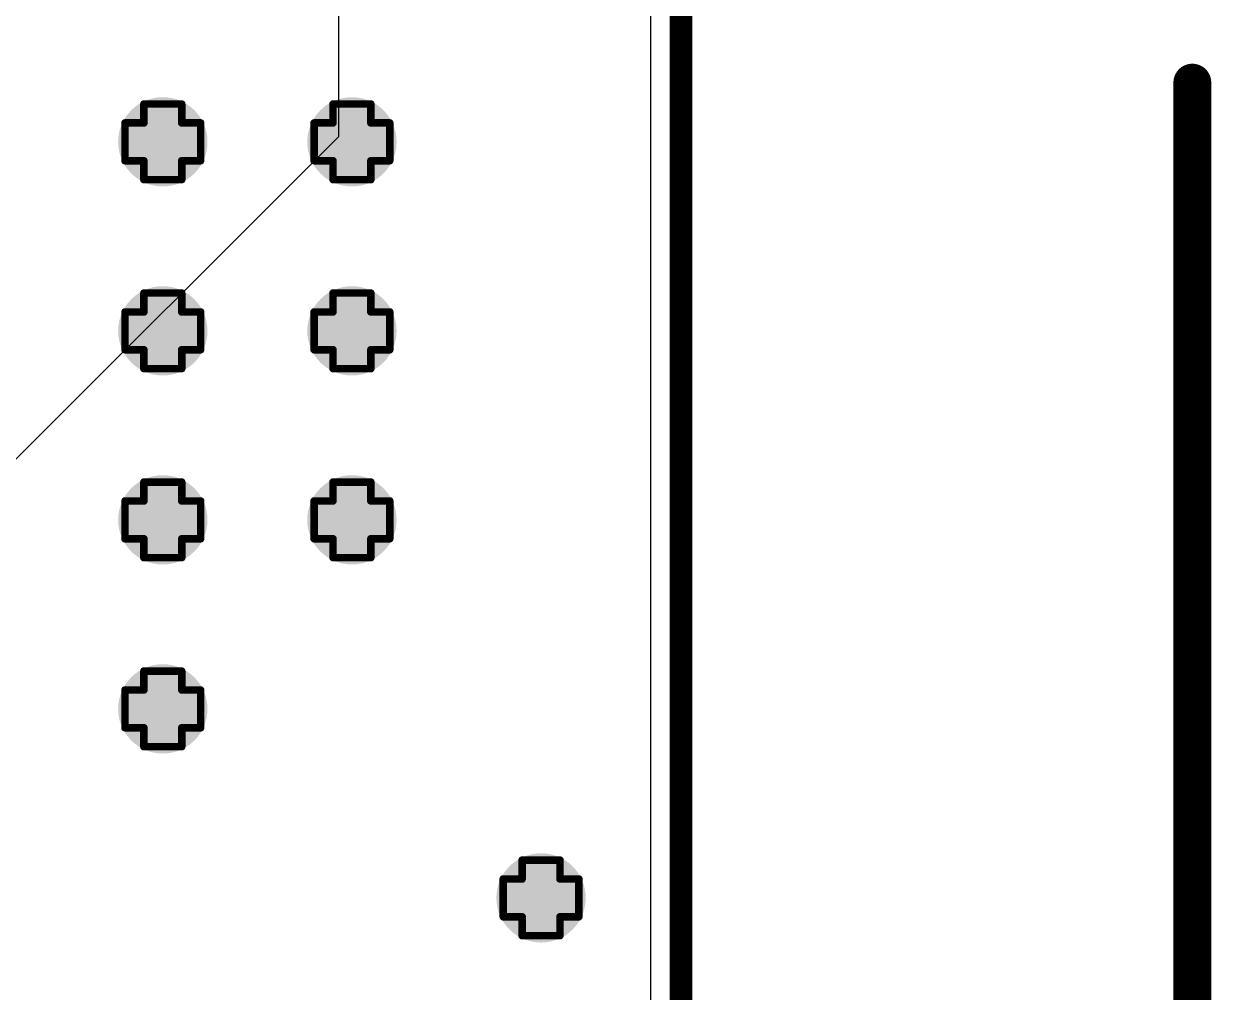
# Model space of a CAD drawing. Header units: inches. Extents: x -25 to 271, y -41 to 15.
# Drawn here: x 74.07 to 82.04, y -28.46 to -21.95 of the extents above; entities that cross this region are included whole.
import ezdxf

# ---------------------------------------------------------------- set-up
doc = ezdxf.new("R2010")
doc.units = ezdxf.units.IN
for name, color, linetype in [('Board_outline', 216, 'Continuous'), ('Bottom Layer', 5, 'Continuous'), ('Dimensions', 6, 'Continuous'), ('Drill Drawing', 1, 'Continuous'), ('Top Layer', 1, 'Continuous'), ('Via Holes', 16, 'Continuous')]:
    doc.layers.add(name, color=color, linetype=linetype)

msp = doc.modelspace()

# ---------------------------------------------------------------- hatches: boundary and pattern name
at = {"layer": 'Bottom Layer'}
h = msp.add_hatch(color=5, dxfattribs=at)
edge = h.paths.add_edge_path()
edge.add_arc((75.0011, -22.7485), 0.3, 0, 360)
h = msp.add_hatch(color=5, dxfattribs=at)
edge = h.paths.add_edge_path()
edge.add_arc((76.2711, -22.7485), 0.3, 0, 360)
h = msp.add_hatch(color=5, dxfattribs=at)
edge = h.paths.add_edge_path()
edge.add_arc((75.0011, -24.0185), 0.3, 0, 360)
h = msp.add_hatch(color=5, dxfattribs=at)
edge = h.paths.add_edge_path()
edge.add_arc((76.2711, -24.0185), 0.3, 0, 360)
h = msp.add_hatch(color=5, dxfattribs=at)
edge = h.paths.add_edge_path()
edge.add_arc((75.0011, -25.2885), 0.3, 0, 360)
h = msp.add_hatch(color=5, dxfattribs=at)
edge = h.paths.add_edge_path()
edge.add_arc((76.2711, -25.2885), 0.3, 0, 360)
h = msp.add_hatch(color=5, dxfattribs=at)
edge = h.paths.add_edge_path()
edge.add_arc((75.0011, -26.5585), 0.3, 0, 360)
h = msp.add_hatch(color=5, dxfattribs=at)
edge = h.paths.add_edge_path()
edge.add_arc((77.5411, -27.8285), 0.3, 0, 360)
at = {"layer": 'Top Layer'}
h = msp.add_hatch(color=1, dxfattribs=at)
edge = h.paths.add_edge_path()
edge.add_arc((75.0011, -22.7485), 0.3, 0, 360)
h = msp.add_hatch(color=1, dxfattribs=at)
edge = h.paths.add_edge_path()
edge.add_arc((76.2711, -22.7485), 0.3, 0, 360)
h = msp.add_hatch(color=1, dxfattribs=at)
edge = h.paths.add_edge_path()
edge.add_arc((75.0011, -24.0185), 0.3, 0, 360)
h = msp.add_hatch(color=1, dxfattribs=at)
edge = h.paths.add_edge_path()
edge.add_arc((76.2711, -24.0185), 0.3, 0, 360)
h = msp.add_hatch(color=1, dxfattribs=at)
edge = h.paths.add_edge_path()
edge.add_arc((75.0011, -25.2885), 0.3, 0, 360)
h = msp.add_hatch(color=1, dxfattribs=at)
edge = h.paths.add_edge_path()
edge.add_arc((76.2711, -25.2885), 0.3, 0, 360)
h = msp.add_hatch(color=1, dxfattribs=at)
edge = h.paths.add_edge_path()
edge.add_arc((75.0011, -26.5585), 0.3, 0, 360)
h = msp.add_hatch(color=1, dxfattribs=at)
edge = h.paths.add_edge_path()
edge.add_arc((77.5411, -27.8285), 0.3, 0, 360)
at = {"layer": 'Via Holes'}
h = msp.add_hatch(color=7, dxfattribs=at)
edge = h.paths.add_edge_path()
edge.add_arc((75.0011, -22.7485), 0.15, 0, 360)
h = msp.add_hatch(color=7, dxfattribs=at)
edge = h.paths.add_edge_path()
edge.add_arc((76.2711, -22.7485), 0.15, 0, 360)
h = msp.add_hatch(color=7, dxfattribs=at)
edge = h.paths.add_edge_path()
edge.add_arc((75.0011, -24.0185), 0.15, 0, 360)
h = msp.add_hatch(color=7, dxfattribs=at)
edge = h.paths.add_edge_path()
edge.add_arc((76.2711, -24.0185), 0.15, 0, 360)
h = msp.add_hatch(color=7, dxfattribs=at)
edge = h.paths.add_edge_path()
edge.add_arc((75.0011, -25.2885), 0.15, 0, 360)
h = msp.add_hatch(color=7, dxfattribs=at)
edge = h.paths.add_edge_path()
edge.add_arc((76.2711, -25.2885), 0.15, 0, 360)
h = msp.add_hatch(color=7, dxfattribs=at)
edge = h.paths.add_edge_path()
edge.add_arc((75.0011, -26.5585), 0.15, 0, 360)
h = msp.add_hatch(color=7, dxfattribs=at)
edge = h.paths.add_edge_path()
edge.add_arc((77.5411, -27.8285), 0.15, 0, 360)

# ---------------------------------------------------------------- linework, layer by layer
at = {"layer": 'Board_outline'}
msp.add_lwpolyline([(78.4812, -32.9885, 0.1524, 0.1524, 0), (78.4812, 2.0114, 0.1524, 0.1524, 0)], format="xyseb", dxfattribs=at)
at = {"layer": 'Bottom Layer'}
msp.add_line((78.2773, -12.6831), (78.2773, -32.9885), dxfattribs=at)
at = {"layer": 'Dimensions'}
msp.add_lwpolyline([(81.915, -34.3378, 0.254, 0.254, 0), (81.915, -22.3506, 0.254, 0.254, 0)], format="xyseb", dxfattribs=at)
msp.add_lwpolyline([(81.8515, -22.3506, 0.127, 0.127, 1), (81.9785, -22.3506, 0.127, 0.127, 1)], format="xyseb", close=True, dxfattribs=at)
at = {"layer": 'Drill Drawing'}
for points in [[(74.8741, -22.6215, 0.0508, 0.0508, 0), (74.8741, -22.4945, 0.0508, 0.0508, 0)], [(74.8741, -22.4945, 0.0508, 0.0508, 0), (75.1281, -22.4945, 0.0508, 0.0508, 0)], [(75.1281, -22.6215, 0.0508, 0.0508, 0), (75.1281, -22.4945, 0.0508, 0.0508, 0)], [(76.1441, -22.6215, 0.0508, 0.0508, 0), (76.1441, -22.4945, 0.0508, 0.0508, 0)], [(76.1441, -22.4945, 0.0508, 0.0508, 0), (76.3981, -22.4945, 0.0508, 0.0508, 0)], [(76.3981, -22.6215, 0.0508, 0.0508, 0), (76.3981, -22.4945, 0.0508, 0.0508, 0)], [(74.7471, -22.8755, 0.0508, 0.0508, 0), (74.7471, -22.6215, 0.0508, 0.0508, 0)], [(74.7471, -22.6215, 0.0508, 0.0508, 0), (74.8741, -22.6215, 0.0508, 0.0508, 0)], [(75.1281, -22.6215, 0.0508, 0.0508, 0), (75.2551, -22.6215, 0.0508, 0.0508, 0)], [(75.2551, -22.8755, 0.0508, 0.0508, 0), (75.2551, -22.6215, 0.0508, 0.0508, 0)], [(76.0171, -22.8755, 0.0508, 0.0508, 0), (76.0171, -22.6215, 0.0508, 0.0508, 0)], [(76.0171, -22.6215, 0.0508, 0.0508, 0), (76.1441, -22.6215, 0.0508, 0.0508, 0)], [(76.3981, -22.6215, 0.0508, 0.0508, 0), (76.5251, -22.6215, 0.0508, 0.0508, 0)], [(76.5251, -22.8755, 0.0508, 0.0508, 0), (76.5251, -22.6215, 0.0508, 0.0508, 0)], [(74.7471, -22.8755, 0.0508, 0.0508, 0), (74.8741, -22.8755, 0.0508, 0.0508, 0)], [(74.8741, -23.0025, 0.0508, 0.0508, 0), (74.8741, -22.8755, 0.0508, 0.0508, 0)], [(75.1281, -22.8755, 0.0508, 0.0508, 0), (75.2551, -22.8755, 0.0508, 0.0508, 0)], [(75.1281, -23.0025, 0.0508, 0.0508, 0), (75.1281, -22.8755, 0.0508, 0.0508, 0)], [(76.0171, -22.8755, 0.0508, 0.0508, 0), (76.1441, -22.8755, 0.0508, 0.0508, 0)], [(76.1441, -23.0025, 0.0508, 0.0508, 0), (76.1441, -22.8755, 0.0508, 0.0508, 0)], [(76.3981, -22.8755, 0.0508, 0.0508, 0), (76.5251, -22.8755, 0.0508, 0.0508, 0)], [(76.3981, -23.0025, 0.0508, 0.0508, 0), (76.3981, -22.8755, 0.0508, 0.0508, 0)], [(74.8741, -23.0025, 0.0508, 0.0508, 0), (75.1281, -23.0025, 0.0508, 0.0508, 0)], [(76.1441, -23.0025, 0.0508, 0.0508, 0), (76.3981, -23.0025, 0.0508, 0.0508, 0)], [(74.8741, -23.8915, 0.0508, 0.0508, 0), (74.8741, -23.7645, 0.0508, 0.0508, 0)], [(74.8741, -23.7645, 0.0508, 0.0508, 0), (75.1281, -23.7645, 0.0508, 0.0508, 0)], [(75.1281, -23.8915, 0.0508, 0.0508, 0), (75.1281, -23.7645, 0.0508, 0.0508, 0)], [(76.1441, -23.8915, 0.0508, 0.0508, 0), (76.1441, -23.7645, 0.0508, 0.0508, 0)], [(76.1441, -23.7645, 0.0508, 0.0508, 0), (76.3981, -23.7645, 0.0508, 0.0508, 0)], [(76.3981, -23.8915, 0.0508, 0.0508, 0), (76.3981, -23.7645, 0.0508, 0.0508, 0)], [(74.7471, -24.1455, 0.0508, 0.0508, 0), (74.7471, -23.8915, 0.0508, 0.0508, 0)], [(74.7471, -23.8915, 0.0508, 0.0508, 0), (74.8741, -23.8915, 0.0508, 0.0508, 0)], [(75.1281, -23.8915, 0.0508, 0.0508, 0), (75.2551, -23.8915, 0.0508, 0.0508, 0)], [(75.2551, -24.1455, 0.0508, 0.0508, 0), (75.2551, -23.8915, 0.0508, 0.0508, 0)], [(76.0171, -24.1455, 0.0508, 0.0508, 0), (76.0171, -23.8915, 0.0508, 0.0508, 0)], [(76.0171, -23.8915, 0.0508, 0.0508, 0), (76.1441, -23.8915, 0.0508, 0.0508, 0)], [(76.3981, -23.8915, 0.0508, 0.0508, 0), (76.5251, -23.8915, 0.0508, 0.0508, 0)], [(76.5251, -24.1455, 0.0508, 0.0508, 0), (76.5251, -23.8915, 0.0508, 0.0508, 0)], [(74.7471, -24.1455, 0.0508, 0.0508, 0), (74.8741, -24.1455, 0.0508, 0.0508, 0)], [(74.8741, -24.2725, 0.0508, 0.0508, 0), (74.8741, -24.1455, 0.0508, 0.0508, 0)], [(75.1281, -24.1455, 0.0508, 0.0508, 0), (75.2551, -24.1455, 0.0508, 0.0508, 0)], [(75.1281, -24.2725, 0.0508, 0.0508, 0), (75.1281, -24.1455, 0.0508, 0.0508, 0)], [(76.0171, -24.1455, 0.0508, 0.0508, 0), (76.1441, -24.1455, 0.0508, 0.0508, 0)], [(76.1441, -24.2725, 0.0508, 0.0508, 0), (76.1441, -24.1455, 0.0508, 0.0508, 0)], [(76.3981, -24.1455, 0.0508, 0.0508, 0), (76.5251, -24.1455, 0.0508, 0.0508, 0)], [(76.3981, -24.2725, 0.0508, 0.0508, 0), (76.3981, -24.1455, 0.0508, 0.0508, 0)], [(74.8741, -24.2725, 0.0508, 0.0508, 0), (75.1281, -24.2725, 0.0508, 0.0508, 0)], [(76.1441, -24.2725, 0.0508, 0.0508, 0), (76.3981, -24.2725, 0.0508, 0.0508, 0)], [(74.8741, -25.1615, 0.0508, 0.0508, 0), (74.8741, -25.0345, 0.0508, 0.0508, 0)], [(74.8741, -25.0345, 0.0508, 0.0508, 0), (75.1281, -25.0345, 0.0508, 0.0508, 0)], [(75.1281, -25.1615, 0.0508, 0.0508, 0), (75.1281, -25.0345, 0.0508, 0.0508, 0)], [(76.1441, -25.1615, 0.0508, 0.0508, 0), (76.1441, -25.0345, 0.0508, 0.0508, 0)], [(76.1441, -25.0345, 0.0508, 0.0508, 0), (76.3981, -25.0345, 0.0508, 0.0508, 0)], [(76.3981, -25.1615, 0.0508, 0.0508, 0), (76.3981, -25.0345, 0.0508, 0.0508, 0)], [(74.7471, -25.4155, 0.0508, 0.0508, 0), (74.7471, -25.1615, 0.0508, 0.0508, 0)], [(74.7471, -25.1615, 0.0508, 0.0508, 0), (74.8741, -25.1615, 0.0508, 0.0508, 0)], [(75.1281, -25.1615, 0.0508, 0.0508, 0), (75.2551, -25.1615, 0.0508, 0.0508, 0)], [(75.2551, -25.4155, 0.0508, 0.0508, 0), (75.2551, -25.1615, 0.0508, 0.0508, 0)], [(76.0171, -25.4155, 0.0508, 0.0508, 0), (76.0171, -25.1615, 0.0508, 0.0508, 0)], [(76.0171, -25.1615, 0.0508, 0.0508, 0), (76.1441, -25.1615, 0.0508, 0.0508, 0)], [(76.3981, -25.1615, 0.0508, 0.0508, 0), (76.5251, -25.1615, 0.0508, 0.0508, 0)], [(76.5251, -25.4155, 0.0508, 0.0508, 0), (76.5251, -25.1615, 0.0508, 0.0508, 0)], [(74.7471, -25.4155, 0.0508, 0.0508, 0), (74.8741, -25.4155, 0.0508, 0.0508, 0)], [(74.8741, -25.5425, 0.0508, 0.0508, 0), (74.8741, -25.4155, 0.0508, 0.0508, 0)], [(75.1281, -25.4155, 0.0508, 0.0508, 0), (75.2551, -25.4155, 0.0508, 0.0508, 0)], [(75.1281, -25.5425, 0.0508, 0.0508, 0), (75.1281, -25.4155, 0.0508, 0.0508, 0)], [(76.0171, -25.4155, 0.0508, 0.0508, 0), (76.1441, -25.4155, 0.0508, 0.0508, 0)], [(76.1441, -25.5425, 0.0508, 0.0508, 0), (76.1441, -25.4155, 0.0508, 0.0508, 0)], [(76.3981, -25.4155, 0.0508, 0.0508, 0), (76.5251, -25.4155, 0.0508, 0.0508, 0)], [(76.3981, -25.5425, 0.0508, 0.0508, 0), (76.3981, -25.4155, 0.0508, 0.0508, 0)], [(74.8741, -25.5425, 0.0508, 0.0508, 0), (75.1281, -25.5425, 0.0508, 0.0508, 0)], [(76.1441, -25.5425, 0.0508, 0.0508, 0), (76.3981, -25.5425, 0.0508, 0.0508, 0)], [(74.8741, -26.4315, 0.0508, 0.0508, 0), (74.8741, -26.3045, 0.0508, 0.0508, 0)], [(74.8741, -26.3045, 0.0508, 0.0508, 0), (75.1281, -26.3045, 0.0508, 0.0508, 0)], [(75.1281, -26.4315, 0.0508, 0.0508, 0), (75.1281, -26.3045, 0.0508, 0.0508, 0)], [(74.7471, -26.6855, 0.0508, 0.0508, 0), (74.7471, -26.4315, 0.0508, 0.0508, 0)], [(74.7471, -26.4315, 0.0508, 0.0508, 0), (74.8741, -26.4315, 0.0508, 0.0508, 0)], [(75.1281, -26.4315, 0.0508, 0.0508, 0), (75.2551, -26.4315, 0.0508, 0.0508, 0)], [(75.2551, -26.6855, 0.0508, 0.0508, 0), (75.2551, -26.4315, 0.0508, 0.0508, 0)], [(74.7471, -26.6855, 0.0508, 0.0508, 0), (74.8741, -26.6855, 0.0508, 0.0508, 0)], [(74.8741, -26.8125, 0.0508, 0.0508, 0), (74.8741, -26.6855, 0.0508, 0.0508, 0)], [(75.1281, -26.6855, 0.0508, 0.0508, 0), (75.2551, -26.6855, 0.0508, 0.0508, 0)], [(75.1281, -26.8125, 0.0508, 0.0508, 0), (75.1281, -26.6855, 0.0508, 0.0508, 0)], [(74.8741, -26.8125, 0.0508, 0.0508, 0), (75.1281, -26.8125, 0.0508, 0.0508, 0)], [(77.4141, -27.7015, 0.0508, 0.0508, 0), (77.4141, -27.5745, 0.0508, 0.0508, 0)], [(77.4141, -27.5745, 0.0508, 0.0508, 0), (77.6681, -27.5745, 0.0508, 0.0508, 0)], [(77.6681, -27.7015, 0.0508, 0.0508, 0), (77.6681, -27.5745, 0.0508, 0.0508, 0)], [(77.2871, -27.9555, 0.0508, 0.0508, 0), (77.2871, -27.7015, 0.0508, 0.0508, 0)], [(77.2871, -27.7015, 0.0508, 0.0508, 0), (77.4141, -27.7015, 0.0508, 0.0508, 0)], [(77.6681, -27.7015, 0.0508, 0.0508, 0), (77.7951, -27.7015, 0.0508, 0.0508, 0)], [(77.7951, -27.9555, 0.0508, 0.0508, 0), (77.7951, -27.7015, 0.0508, 0.0508, 0)], [(77.2871, -27.9555, 0.0508, 0.0508, 0), (77.4141, -27.9555, 0.0508, 0.0508, 0)], [(77.4141, -28.0825, 0.0508, 0.0508, 0), (77.4141, -27.9555, 0.0508, 0.0508, 0)], [(77.6681, -27.9555, 0.0508, 0.0508, 0), (77.7951, -27.9555, 0.0508, 0.0508, 0)], [(77.6681, -28.0825, 0.0508, 0.0508, 0), (77.6681, -27.9555, 0.0508, 0.0508, 0)], [(77.4141, -28.0825, 0.0508, 0.0508, 0), (77.6681, -28.0825, 0.0508, 0.0508, 0)]]:
    msp.add_lwpolyline(points, format="xyseb", dxfattribs=at)
for points in [[(74.8614, -22.4945, 0.0254, 0.0254, 1), (74.8868, -22.4945, 0.0254, 0.0254, 1)], [(74.8614, -22.4945, 0.0254, 0.0254, 1), (74.8868, -22.4945, 0.0254, 0.0254, 1)], [(75.1154, -22.4945, 0.0254, 0.0254, 1), (75.1408, -22.4945, 0.0254, 0.0254, 1)], [(75.1154, -22.4945, 0.0254, 0.0254, 1), (75.1408, -22.4945, 0.0254, 0.0254, 1)], [(76.1314, -22.4945, 0.0254, 0.0254, 1), (76.1568, -22.4945, 0.0254, 0.0254, 1)], [(76.1314, -22.4945, 0.0254, 0.0254, 1), (76.1568, -22.4945, 0.0254, 0.0254, 1)], [(76.3854, -22.4945, 0.0254, 0.0254, 1), (76.4108, -22.4945, 0.0254, 0.0254, 1)], [(76.3854, -22.4945, 0.0254, 0.0254, 1), (76.4108, -22.4945, 0.0254, 0.0254, 1)], [(74.7344, -22.6215, 0.0254, 0.0254, 1), (74.7598, -22.6215, 0.0254, 0.0254, 1)], [(74.7344, -22.6215, 0.0254, 0.0254, 1), (74.7598, -22.6215, 0.0254, 0.0254, 1)], [(74.8614, -22.6215, 0.0254, 0.0254, 1), (74.8868, -22.6215, 0.0254, 0.0254, 1)], [(74.8614, -22.6215, 0.0254, 0.0254, 1), (74.8868, -22.6215, 0.0254, 0.0254, 1)], [(75.1154, -22.6215, 0.0254, 0.0254, 1), (75.1408, -22.6215, 0.0254, 0.0254, 1)], [(75.1154, -22.6215, 0.0254, 0.0254, 1), (75.1408, -22.6215, 0.0254, 0.0254, 1)], [(75.2424, -22.6215, 0.0254, 0.0254, 1), (75.2678, -22.6215, 0.0254, 0.0254, 1)], [(75.2424, -22.6215, 0.0254, 0.0254, 1), (75.2678, -22.6215, 0.0254, 0.0254, 1)], [(76.0044, -22.6215, 0.0254, 0.0254, 1), (76.0298, -22.6215, 0.0254, 0.0254, 1)], [(76.0044, -22.6215, 0.0254, 0.0254, 1), (76.0298, -22.6215, 0.0254, 0.0254, 1)], [(76.1314, -22.6215, 0.0254, 0.0254, 1), (76.1568, -22.6215, 0.0254, 0.0254, 1)], [(76.1314, -22.6215, 0.0254, 0.0254, 1), (76.1568, -22.6215, 0.0254, 0.0254, 1)], [(76.3854, -22.6215, 0.0254, 0.0254, 1), (76.4108, -22.6215, 0.0254, 0.0254, 1)], [(76.3854, -22.6215, 0.0254, 0.0254, 1), (76.4108, -22.6215, 0.0254, 0.0254, 1)], [(76.5124, -22.6215, 0.0254, 0.0254, 1), (76.5378, -22.6215, 0.0254, 0.0254, 1)], [(76.5124, -22.6215, 0.0254, 0.0254, 1), (76.5378, -22.6215, 0.0254, 0.0254, 1)], [(74.7344, -22.8755, 0.0254, 0.0254, 1), (74.7598, -22.8755, 0.0254, 0.0254, 1)], [(74.7344, -22.8755, 0.0254, 0.0254, 1), (74.7598, -22.8755, 0.0254, 0.0254, 1)], [(74.8614, -22.8755, 0.0254, 0.0254, 1), (74.8868, -22.8755, 0.0254, 0.0254, 1)], [(74.8614, -22.8755, 0.0254, 0.0254, 1), (74.8868, -22.8755, 0.0254, 0.0254, 1)], [(75.1154, -22.8755, 0.0254, 0.0254, 1), (75.1408, -22.8755, 0.0254, 0.0254, 1)], [(75.1154, -22.8755, 0.0254, 0.0254, 1), (75.1408, -22.8755, 0.0254, 0.0254, 1)], [(75.2424, -22.8755, 0.0254, 0.0254, 1), (75.2678, -22.8755, 0.0254, 0.0254, 1)], [(75.2424, -22.8755, 0.0254, 0.0254, 1), (75.2678, -22.8755, 0.0254, 0.0254, 1)], [(76.0044, -22.8755, 0.0254, 0.0254, 1), (76.0298, -22.8755, 0.0254, 0.0254, 1)], [(76.0044, -22.8755, 0.0254, 0.0254, 1), (76.0298, -22.8755, 0.0254, 0.0254, 1)], [(76.1314, -22.8755, 0.0254, 0.0254, 1), (76.1568, -22.8755, 0.0254, 0.0254, 1)], [(76.1314, -22.8755, 0.0254, 0.0254, 1), (76.1568, -22.8755, 0.0254, 0.0254, 1)], [(76.3854, -22.8755, 0.0254, 0.0254, 1), (76.4108, -22.8755, 0.0254, 0.0254, 1)], [(76.3854, -22.8755, 0.0254, 0.0254, 1), (76.4108, -22.8755, 0.0254, 0.0254, 1)], [(76.5124, -22.8755, 0.0254, 0.0254, 1), (76.5378, -22.8755, 0.0254, 0.0254, 1)], [(76.5124, -22.8755, 0.0254, 0.0254, 1), (76.5378, -22.8755, 0.0254, 0.0254, 1)], [(74.8614, -23.0025, 0.0254, 0.0254, 1), (74.8868, -23.0025, 0.0254, 0.0254, 1)], [(74.8614, -23.0025, 0.0254, 0.0254, 1), (74.8868, -23.0025, 0.0254, 0.0254, 1)], [(75.1154, -23.0025, 0.0254, 0.0254, 1), (75.1408, -23.0025, 0.0254, 0.0254, 1)], [(75.1154, -23.0025, 0.0254, 0.0254, 1), (75.1408, -23.0025, 0.0254, 0.0254, 1)], [(76.1314, -23.0025, 0.0254, 0.0254, 1), (76.1568, -23.0025, 0.0254, 0.0254, 1)], [(76.1314, -23.0025, 0.0254, 0.0254, 1), (76.1568, -23.0025, 0.0254, 0.0254, 1)], [(76.3854, -23.0025, 0.0254, 0.0254, 1), (76.4108, -23.0025, 0.0254, 0.0254, 1)], [(76.3854, -23.0025, 0.0254, 0.0254, 1), (76.4108, -23.0025, 0.0254, 0.0254, 1)], [(74.8614, -23.7645, 0.0254, 0.0254, 1), (74.8868, -23.7645, 0.0254, 0.0254, 1)], [(74.8614, -23.7645, 0.0254, 0.0254, 1), (74.8868, -23.7645, 0.0254, 0.0254, 1)], [(75.1154, -23.7645, 0.0254, 0.0254, 1), (75.1408, -23.7645, 0.0254, 0.0254, 1)], [(75.1154, -23.7645, 0.0254, 0.0254, 1), (75.1408, -23.7645, 0.0254, 0.0254, 1)], [(76.1314, -23.7645, 0.0254, 0.0254, 1), (76.1568, -23.7645, 0.0254, 0.0254, 1)], [(76.1314, -23.7645, 0.0254, 0.0254, 1), (76.1568, -23.7645, 0.0254, 0.0254, 1)], [(76.3854, -23.7645, 0.0254, 0.0254, 1), (76.4108, -23.7645, 0.0254, 0.0254, 1)], [(76.3854, -23.7645, 0.0254, 0.0254, 1), (76.4108, -23.7645, 0.0254, 0.0254, 1)], [(74.7344, -23.8915, 0.0254, 0.0254, 1), (74.7598, -23.8915, 0.0254, 0.0254, 1)], [(74.7344, -23.8915, 0.0254, 0.0254, 1), (74.7598, -23.8915, 0.0254, 0.0254, 1)], [(74.8614, -23.8915, 0.0254, 0.0254, 1), (74.8868, -23.8915, 0.0254, 0.0254, 1)], [(74.8614, -23.8915, 0.0254, 0.0254, 1), (74.8868, -23.8915, 0.0254, 0.0254, 1)], [(75.1154, -23.8915, 0.0254, 0.0254, 1), (75.1408, -23.8915, 0.0254, 0.0254, 1)], [(75.1154, -23.8915, 0.0254, 0.0254, 1), (75.1408, -23.8915, 0.0254, 0.0254, 1)], [(75.2424, -23.8915, 0.0254, 0.0254, 1), (75.2678, -23.8915, 0.0254, 0.0254, 1)], [(75.2424, -23.8915, 0.0254, 0.0254, 1), (75.2678, -23.8915, 0.0254, 0.0254, 1)], [(76.0044, -23.8915, 0.0254, 0.0254, 1), (76.0298, -23.8915, 0.0254, 0.0254, 1)], [(76.0044, -23.8915, 0.0254, 0.0254, 1), (76.0298, -23.8915, 0.0254, 0.0254, 1)], [(76.1314, -23.8915, 0.0254, 0.0254, 1), (76.1568, -23.8915, 0.0254, 0.0254, 1)], [(76.1314, -23.8915, 0.0254, 0.0254, 1), (76.1568, -23.8915, 0.0254, 0.0254, 1)], [(76.3854, -23.8915, 0.0254, 0.0254, 1), (76.4108, -23.8915, 0.0254, 0.0254, 1)], [(76.3854, -23.8915, 0.0254, 0.0254, 1), (76.4108, -23.8915, 0.0254, 0.0254, 1)], [(76.5124, -23.8915, 0.0254, 0.0254, 1), (76.5378, -23.8915, 0.0254, 0.0254, 1)], [(76.5124, -23.8915, 0.0254, 0.0254, 1), (76.5378, -23.8915, 0.0254, 0.0254, 1)], [(74.7344, -24.1455, 0.0254, 0.0254, 1), (74.7598, -24.1455, 0.0254, 0.0254, 1)], [(74.7344, -24.1455, 0.0254, 0.0254, 1), (74.7598, -24.1455, 0.0254, 0.0254, 1)], [(74.8614, -24.1455, 0.0254, 0.0254, 1), (74.8868, -24.1455, 0.0254, 0.0254, 1)], [(74.8614, -24.1455, 0.0254, 0.0254, 1), (74.8868, -24.1455, 0.0254, 0.0254, 1)], [(75.1154, -24.1455, 0.0254, 0.0254, 1), (75.1408, -24.1455, 0.0254, 0.0254, 1)], [(75.1154, -24.1455, 0.0254, 0.0254, 1), (75.1408, -24.1455, 0.0254, 0.0254, 1)], [(75.2424, -24.1455, 0.0254, 0.0254, 1), (75.2678, -24.1455, 0.0254, 0.0254, 1)], [(75.2424, -24.1455, 0.0254, 0.0254, 1), (75.2678, -24.1455, 0.0254, 0.0254, 1)], [(76.0044, -24.1455, 0.0254, 0.0254, 1), (76.0298, -24.1455, 0.0254, 0.0254, 1)], [(76.0044, -24.1455, 0.0254, 0.0254, 1), (76.0298, -24.1455, 0.0254, 0.0254, 1)], [(76.1314, -24.1455, 0.0254, 0.0254, 1), (76.1568, -24.1455, 0.0254, 0.0254, 1)], [(76.1314, -24.1455, 0.0254, 0.0254, 1), (76.1568, -24.1455, 0.0254, 0.0254, 1)], [(76.3854, -24.1455, 0.0254, 0.0254, 1), (76.4108, -24.1455, 0.0254, 0.0254, 1)], [(76.3854, -24.1455, 0.0254, 0.0254, 1), (76.4108, -24.1455, 0.0254, 0.0254, 1)], [(76.5124, -24.1455, 0.0254, 0.0254, 1), (76.5378, -24.1455, 0.0254, 0.0254, 1)], [(76.5124, -24.1455, 0.0254, 0.0254, 1), (76.5378, -24.1455, 0.0254, 0.0254, 1)], [(74.8614, -24.2725, 0.0254, 0.0254, 1), (74.8868, -24.2725, 0.0254, 0.0254, 1)], [(74.8614, -24.2725, 0.0254, 0.0254, 1), (74.8868, -24.2725, 0.0254, 0.0254, 1)], [(75.1154, -24.2725, 0.0254, 0.0254, 1), (75.1408, -24.2725, 0.0254, 0.0254, 1)], [(75.1154, -24.2725, 0.0254, 0.0254, 1), (75.1408, -24.2725, 0.0254, 0.0254, 1)], [(76.1314, -24.2725, 0.0254, 0.0254, 1), (76.1568, -24.2725, 0.0254, 0.0254, 1)], [(76.1314, -24.2725, 0.0254, 0.0254, 1), (76.1568, -24.2725, 0.0254, 0.0254, 1)], [(76.3854, -24.2725, 0.0254, 0.0254, 1), (76.4108, -24.2725, 0.0254, 0.0254, 1)], [(76.3854, -24.2725, 0.0254, 0.0254, 1), (76.4108, -24.2725, 0.0254, 0.0254, 1)], [(74.8614, -25.0345, 0.0254, 0.0254, 1), (74.8868, -25.0345, 0.0254, 0.0254, 1)], [(74.8614, -25.0345, 0.0254, 0.0254, 1), (74.8868, -25.0345, 0.0254, 0.0254, 1)], [(75.1154, -25.0345, 0.0254, 0.0254, 1), (75.1408, -25.0345, 0.0254, 0.0254, 1)], [(75.1154, -25.0345, 0.0254, 0.0254, 1), (75.1408, -25.0345, 0.0254, 0.0254, 1)], [(76.1314, -25.0345, 0.0254, 0.0254, 1), (76.1568, -25.0345, 0.0254, 0.0254, 1)], [(76.1314, -25.0345, 0.0254, 0.0254, 1), (76.1568, -25.0345, 0.0254, 0.0254, 1)], [(76.3854, -25.0345, 0.0254, 0.0254, 1), (76.4108, -25.0345, 0.0254, 0.0254, 1)], [(76.3854, -25.0345, 0.0254, 0.0254, 1), (76.4108, -25.0345, 0.0254, 0.0254, 1)], [(74.7344, -25.1615, 0.0254, 0.0254, 1), (74.7598, -25.1615, 0.0254, 0.0254, 1)], [(74.7344, -25.1615, 0.0254, 0.0254, 1), (74.7598, -25.1615, 0.0254, 0.0254, 1)], [(74.8614, -25.1615, 0.0254, 0.0254, 1), (74.8868, -25.1615, 0.0254, 0.0254, 1)], [(74.8614, -25.1615, 0.0254, 0.0254, 1), (74.8868, -25.1615, 0.0254, 0.0254, 1)], [(75.1154, -25.1615, 0.0254, 0.0254, 1), (75.1408, -25.1615, 0.0254, 0.0254, 1)], [(75.1154, -25.1615, 0.0254, 0.0254, 1), (75.1408, -25.1615, 0.0254, 0.0254, 1)], [(75.2424, -25.1615, 0.0254, 0.0254, 1), (75.2678, -25.1615, 0.0254, 0.0254, 1)], [(75.2424, -25.1615, 0.0254, 0.0254, 1), (75.2678, -25.1615, 0.0254, 0.0254, 1)], [(76.0044, -25.1615, 0.0254, 0.0254, 1), (76.0298, -25.1615, 0.0254, 0.0254, 1)], [(76.0044, -25.1615, 0.0254, 0.0254, 1), (76.0298, -25.1615, 0.0254, 0.0254, 1)], [(76.1314, -25.1615, 0.0254, 0.0254, 1), (76.1568, -25.1615, 0.0254, 0.0254, 1)], [(76.1314, -25.1615, 0.0254, 0.0254, 1), (76.1568, -25.1615, 0.0254, 0.0254, 1)], [(76.3854, -25.1615, 0.0254, 0.0254, 1), (76.4108, -25.1615, 0.0254, 0.0254, 1)], [(76.3854, -25.1615, 0.0254, 0.0254, 1), (76.4108, -25.1615, 0.0254, 0.0254, 1)], [(76.5124, -25.1615, 0.0254, 0.0254, 1), (76.5378, -25.1615, 0.0254, 0.0254, 1)], [(76.5124, -25.1615, 0.0254, 0.0254, 1), (76.5378, -25.1615, 0.0254, 0.0254, 1)], [(74.7344, -25.4155, 0.0254, 0.0254, 1), (74.7598, -25.4155, 0.0254, 0.0254, 1)], [(74.7344, -25.4155, 0.0254, 0.0254, 1), (74.7598, -25.4155, 0.0254, 0.0254, 1)], [(74.8614, -25.4155, 0.0254, 0.0254, 1), (74.8868, -25.4155, 0.0254, 0.0254, 1)], [(74.8614, -25.4155, 0.0254, 0.0254, 1), (74.8868, -25.4155, 0.0254, 0.0254, 1)], [(75.1154, -25.4155, 0.0254, 0.0254, 1), (75.1408, -25.4155, 0.0254, 0.0254, 1)], [(75.1154, -25.4155, 0.0254, 0.0254, 1), (75.1408, -25.4155, 0.0254, 0.0254, 1)], [(75.2424, -25.4155, 0.0254, 0.0254, 1), (75.2678, -25.4155, 0.0254, 0.0254, 1)], [(75.2424, -25.4155, 0.0254, 0.0254, 1), (75.2678, -25.4155, 0.0254, 0.0254, 1)], [(76.0044, -25.4155, 0.0254, 0.0254, 1), (76.0298, -25.4155, 0.0254, 0.0254, 1)], [(76.0044, -25.4155, 0.0254, 0.0254, 1), (76.0298, -25.4155, 0.0254, 0.0254, 1)], [(76.1314, -25.4155, 0.0254, 0.0254, 1), (76.1568, -25.4155, 0.0254, 0.0254, 1)], [(76.1314, -25.4155, 0.0254, 0.0254, 1), (76.1568, -25.4155, 0.0254, 0.0254, 1)], [(76.3854, -25.4155, 0.0254, 0.0254, 1), (76.4108, -25.4155, 0.0254, 0.0254, 1)], [(76.3854, -25.4155, 0.0254, 0.0254, 1), (76.4108, -25.4155, 0.0254, 0.0254, 1)], [(76.5124, -25.4155, 0.0254, 0.0254, 1), (76.5378, -25.4155, 0.0254, 0.0254, 1)], [(76.5124, -25.4155, 0.0254, 0.0254, 1), (76.5378, -25.4155, 0.0254, 0.0254, 1)], [(74.8614, -25.5425, 0.0254, 0.0254, 1), (74.8868, -25.5425, 0.0254, 0.0254, 1)], [(74.8614, -25.5425, 0.0254, 0.0254, 1), (74.8868, -25.5425, 0.0254, 0.0254, 1)], [(75.1154, -25.5425, 0.0254, 0.0254, 1), (75.1408, -25.5425, 0.0254, 0.0254, 1)], [(75.1154, -25.5425, 0.0254, 0.0254, 1), (75.1408, -25.5425, 0.0254, 0.0254, 1)], [(76.1314, -25.5425, 0.0254, 0.0254, 1), (76.1568, -25.5425, 0.0254, 0.0254, 1)], [(76.1314, -25.5425, 0.0254, 0.0254, 1), (76.1568, -25.5425, 0.0254, 0.0254, 1)], [(76.3854, -25.5425, 0.0254, 0.0254, 1), (76.4108, -25.5425, 0.0254, 0.0254, 1)], [(76.3854, -25.5425, 0.0254, 0.0254, 1), (76.4108, -25.5425, 0.0254, 0.0254, 1)], [(74.8614, -26.3045, 0.0254, 0.0254, 1), (74.8868, -26.3045, 0.0254, 0.0254, 1)], [(74.8614, -26.3045, 0.0254, 0.0254, 1), (74.8868, -26.3045, 0.0254, 0.0254, 1)], [(75.1154, -26.3045, 0.0254, 0.0254, 1), (75.1408, -26.3045, 0.0254, 0.0254, 1)], [(75.1154, -26.3045, 0.0254, 0.0254, 1), (75.1408, -26.3045, 0.0254, 0.0254, 1)], [(74.7344, -26.4315, 0.0254, 0.0254, 1), (74.7598, -26.4315, 0.0254, 0.0254, 1)], [(74.7344, -26.4315, 0.0254, 0.0254, 1), (74.7598, -26.4315, 0.0254, 0.0254, 1)], [(74.8614, -26.4315, 0.0254, 0.0254, 1), (74.8868, -26.4315, 0.0254, 0.0254, 1)], [(74.8614, -26.4315, 0.0254, 0.0254, 1), (74.8868, -26.4315, 0.0254, 0.0254, 1)], [(75.1154, -26.4315, 0.0254, 0.0254, 1), (75.1408, -26.4315, 0.0254, 0.0254, 1)], [(75.1154, -26.4315, 0.0254, 0.0254, 1), (75.1408, -26.4315, 0.0254, 0.0254, 1)], [(75.2424, -26.4315, 0.0254, 0.0254, 1), (75.2678, -26.4315, 0.0254, 0.0254, 1)], [(75.2424, -26.4315, 0.0254, 0.0254, 1), (75.2678, -26.4315, 0.0254, 0.0254, 1)], [(74.7344, -26.6855, 0.0254, 0.0254, 1), (74.7598, -26.6855, 0.0254, 0.0254, 1)], [(74.7344, -26.6855, 0.0254, 0.0254, 1), (74.7598, -26.6855, 0.0254, 0.0254, 1)], [(74.8614, -26.6855, 0.0254, 0.0254, 1), (74.8868, -26.6855, 0.0254, 0.0254, 1)], [(74.8614, -26.6855, 0.0254, 0.0254, 1), (74.8868, -26.6855, 0.0254, 0.0254, 1)], [(75.1154, -26.6855, 0.0254, 0.0254, 1), (75.1408, -26.6855, 0.0254, 0.0254, 1)], [(75.1154, -26.6855, 0.0254, 0.0254, 1), (75.1408, -26.6855, 0.0254, 0.0254, 1)], [(75.2424, -26.6855, 0.0254, 0.0254, 1), (75.2678, -26.6855, 0.0254, 0.0254, 1)], [(75.2424, -26.6855, 0.0254, 0.0254, 1), (75.2678, -26.6855, 0.0254, 0.0254, 1)], [(74.8614, -26.8125, 0.0254, 0.0254, 1), (74.8868, -26.8125, 0.0254, 0.0254, 1)], [(74.8614, -26.8125, 0.0254, 0.0254, 1), (74.8868, -26.8125, 0.0254, 0.0254, 1)], [(75.1154, -26.8125, 0.0254, 0.0254, 1), (75.1408, -26.8125, 0.0254, 0.0254, 1)], [(75.1154, -26.8125, 0.0254, 0.0254, 1), (75.1408, -26.8125, 0.0254, 0.0254, 1)], [(77.4014, -27.5745, 0.0254, 0.0254, 1), (77.4268, -27.5745, 0.0254, 0.0254, 1)], [(77.4014, -27.5745, 0.0254, 0.0254, 1), (77.4268, -27.5745, 0.0254, 0.0254, 1)], [(77.6554, -27.5745, 0.0254, 0.0254, 1), (77.6808, -27.5745, 0.0254, 0.0254, 1)], [(77.6554, -27.5745, 0.0254, 0.0254, 1), (77.6808, -27.5745, 0.0254, 0.0254, 1)], [(77.2744, -27.7015, 0.0254, 0.0254, 1), (77.2998, -27.7015, 0.0254, 0.0254, 1)], [(77.2744, -27.7015, 0.0254, 0.0254, 1), (77.2998, -27.7015, 0.0254, 0.0254, 1)], [(77.4014, -27.7015, 0.0254, 0.0254, 1), (77.4268, -27.7015, 0.0254, 0.0254, 1)], [(77.4014, -27.7015, 0.0254, 0.0254, 1), (77.4268, -27.7015, 0.0254, 0.0254, 1)], [(77.6554, -27.7015, 0.0254, 0.0254, 1), (77.6808, -27.7015, 0.0254, 0.0254, 1)], [(77.6554, -27.7015, 0.0254, 0.0254, 1), (77.6808, -27.7015, 0.0254, 0.0254, 1)], [(77.7824, -27.7015, 0.0254, 0.0254, 1), (77.8078, -27.7015, 0.0254, 0.0254, 1)], [(77.7824, -27.7015, 0.0254, 0.0254, 1), (77.8078, -27.7015, 0.0254, 0.0254, 1)], [(77.2744, -27.9555, 0.0254, 0.0254, 1), (77.2998, -27.9555, 0.0254, 0.0254, 1)], [(77.2744, -27.9555, 0.0254, 0.0254, 1), (77.2998, -27.9555, 0.0254, 0.0254, 1)], [(77.4014, -27.9555, 0.0254, 0.0254, 1), (77.4268, -27.9555, 0.0254, 0.0254, 1)], [(77.4014, -27.9555, 0.0254, 0.0254, 1), (77.4268, -27.9555, 0.0254, 0.0254, 1)], [(77.6554, -27.9555, 0.0254, 0.0254, 1), (77.6808, -27.9555, 0.0254, 0.0254, 1)], [(77.6554, -27.9555, 0.0254, 0.0254, 1), (77.6808, -27.9555, 0.0254, 0.0254, 1)], [(77.7824, -27.9555, 0.0254, 0.0254, 1), (77.8078, -27.9555, 0.0254, 0.0254, 1)], [(77.7824, -27.9555, 0.0254, 0.0254, 1), (77.8078, -27.9555, 0.0254, 0.0254, 1)], [(77.4014, -28.0825, 0.0254, 0.0254, 1), (77.4268, -28.0825, 0.0254, 0.0254, 1)], [(77.4014, -28.0825, 0.0254, 0.0254, 1), (77.4268, -28.0825, 0.0254, 0.0254, 1)], [(77.6554, -28.0825, 0.0254, 0.0254, 1), (77.6808, -28.0825, 0.0254, 0.0254, 1)], [(77.6554, -28.0825, 0.0254, 0.0254, 1), (77.6808, -28.0825, 0.0254, 0.0254, 1)]]:
    msp.add_lwpolyline(points, format="xyseb", close=True, dxfattribs=at)
at = {"layer": 'Top Layer'}
for p, q in [((78.2773, -12.6831), (78.2773, -32.9885)), ((76.1822, -22.7117), (76.1822, -15.0396)), ((78.2773, -15.0396), (78.2773, -32.9885)), ((70.9003, -27.9936), (76.1822, -22.7117))]:
    msp.add_line(p, q, dxfattribs=at)

doc.saveas('drawing.dxf')
